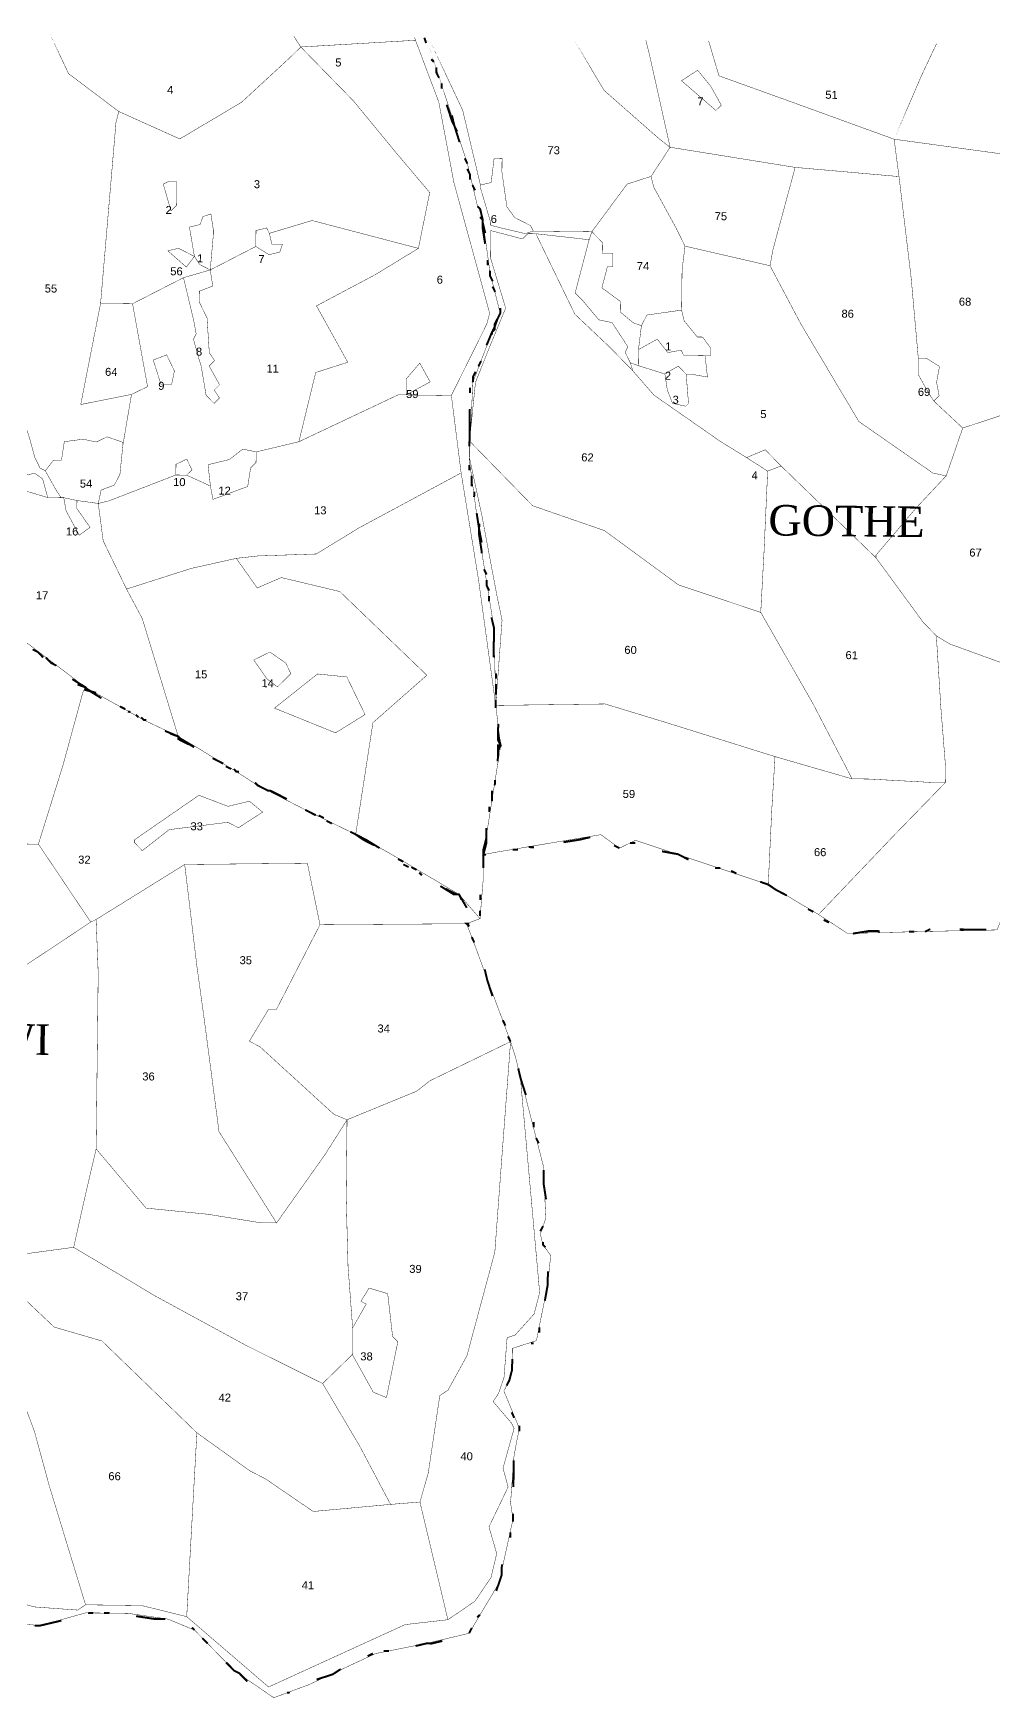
# Model space of a CAD drawing. Header units: metres. Extents: x 301380 to 306099, y 1982558 to 1991216.
# Drawn here: x 302834 to 304280, y 1988684 to 1991182 of the extents above; entities that cross this region are included whole.
import ezdxf

# ---------------------------------------------------------------- set-up
doc = ezdxf.new("R2010")
doc.units = ezdxf.units.M
for name, color, linetype in [('SURVEY NO.', 7, 'Continuous'), ('SURVEY PLOT BOUNDARY', 35, 'Continuous'), ('VILLAGE BOUNDARY', 212, 'Continuous'), ('VILLAGE NAME', 3, 'Continuous')]:
    doc.layers.add(name, color=color, linetype=linetype)
doc.styles.add('PDF Arial', font='arial.ttf')

# ---------------------------------------------------------------- blocks, each defined once
blk = doc.blocks.new('THTU')
at = {"layer": 'SURVEY PLOT BOUNDARY', "lineweight": 18, "const_width": 0.602}
for points in [[(304290, 1991000.8), (304129.8, 1991022.7), (303970, 1991080.7), (303866.2, 1991118), (303850.7, 1991170.4), (303866.2, 1991118), (303970, 1991080.7), (304129.8, 1991022.7), (304137.2, 1990966.5), (303980.9, 1990980.3), (303792.7, 1991010.6), (303762.2, 1991147.3), (303756.2, 1991171.5), (303762.2, 1991147.3), (303792.7, 1991010.6), (303764.1, 1990966.8), (303727.9, 1990955.1), (303674.9, 1990883.5), (303670.8, 1990871.5), (303590.7, 1990880.5), (303578.6, 1990880.6), (303570.5, 1990872.7), (303522.5, 1990885.3), (303522.1, 1990845.2), (303545.2, 1990768.7), (303520.5, 1990708.8), (303499.8, 1990656.9), (303490.8, 1990568.7), (303490.5, 1990544.6), (303509.5, 1990456.1), (303532.2, 1990335.5), (303539.8, 1990299.3), (303530.3, 1990171), (303504.4, 1990359.9), (303478.2, 1990520.7), (303463.5, 1990637.2), (303516.9, 1990744.9), (303521.1, 1990760.9), (303467.2, 1990958.1), (303444.5, 1991078.8), (303409.5, 1991171.5), (303408.1, 1991175.5), (303409.5, 1991171.5), (303236.9, 1991161.4), (303226.4, 1991177.6), (303236.9, 1991161.4), (303220.7, 1991145.5), (303147.7, 1991078.2), (303054.8, 1991023.1), (302963, 1991064.3), (302958.8, 1991048.3), (302935.6, 1990775.7), (302905.7, 1990623.6), (302982.1, 1990638.8), (302969.2, 1990562.7), (302969.3, 1990566.7), (302945.3, 1990575), (302929.2, 1990567.2), (302909.2, 1990571.4), (302881, 1990567.7), (302876.7, 1990539.7), (302864.7, 1990539.8), (302852.4, 1990523.9), (302844.5, 1990528), (302836.6, 1990544.1), (302828.9, 1990572.3)], [(302816.3, 1990516.3), (302836.4, 1990520.1), (302848.3, 1990511.9), (302856, 1990483.7), (302700.1, 1990529.7)], [(302756.8, 1988835.9), (302836.7, 1988814.9), (302900.9, 1988810.2), (302913, 1988818.1), (302997.2, 1988817.1), (303065.2, 1988800.3), (303188.4, 1988694.5), (303394, 1988788.4), (303458.3, 1988795.7), (303498.7, 1988823.3), (303523.2, 1988859.2), (303531.7, 1988895.2), (303520.1, 1988935.4), (303548.9, 1988995.3), (303541.2, 1989023.5), (303557.9, 1989083.4), (303554, 1989091.5), (303526.3, 1989123.9), (303534.4, 1989135.9), (303542.7, 1989159.9), (303547.4, 1989220), (303559.5, 1989223.9), (303588, 1989255.6), (303596.4, 1989287.6), (303567.9, 1989604.9), (303564.1, 1989625), (303602.5, 1989476.1), (303602.4, 1989464.1), (303605.7, 1989399.9), (303597.4, 1989375.9), (303601.2, 1989359.8), (303613, 1989343.6), (303608.5, 1989299.5), (303591.5, 1989215.5), (303555.3, 1989203.8), (303554.9, 1989171.7), (303550.7, 1989155.7), (303542.5, 1989139.8), (303554.2, 1989111.6), (303565.9, 1989083.4), (303561.7, 1989063.3), (303557.4, 1989039.3), (303552.6, 1988971.2), (303556.3, 1988947.1), (303535.2, 1988851), (303490.2, 1988775.3), (303425.8, 1988760), (303349.4, 1988744.8), (303248.6, 1988697.8), (303196.2, 1988678.4), (303136.5, 1988719.2), (303077, 1988780.1), (303037.1, 1988796.6), (302977, 1988805.3), (302912.9, 1988806), (302844.4, 1988786.8), (302796.4, 1988791.3)]]:
    blk.add_lwpolyline(points, dxfattribs=at)
for points in [[(302858.9, 1991181.8), (302887.4, 1991121.3), (302963, 1991064.3), (302887.4, 1991121.3)], [(303463.5, 1990637.2), (303395.3, 1990638), (303431.6, 1990657.6), (303415.9, 1990685.9), (303395.6, 1990662.1), (303395.3, 1990638), (303383.3, 1990638.1), (303234, 1990567.6), (303259.3, 1990671.7), (303307.6, 1990687.2), (303260.5, 1990772), (303349.3, 1990819.1), (303413.9, 1990858.5), (303430.9, 1990942.5), (303379.5, 1991003.3), (303316.2, 1991080.2), (303252.7, 1991145.2), (303236.9, 1991161.4), (303409.5, 1991171.5), (303444.5, 1991078.8), (303467.2, 1990958.1), (303521.1, 1990760.9), (303516.9, 1990744.9)], [(303425.7, 1991175.3), (303487.6, 1990986), (303502.9, 1990921.6), (303506.8, 1990917.6), (303510.7, 1990901.5), (303521.8, 1990821.1), (303537.1, 1990760.7), (303528.9, 1990740.8), (303524.8, 1990732.8), (303495.8, 1990656.9), (303490.5, 1990540.6), (303508.9, 1990404), (303527.7, 1990287.4), (303530.3, 1990171), (303527.7, 1990287.4), (303508.9, 1990404), (303490.5, 1990540.6), (303495.8, 1990656.9), (303524.8, 1990732.8), (303528.9, 1990740.8), (303537.1, 1990760.7), (303521.8, 1990821.1), (303510.7, 1990901.5), (303506.8, 1990917.6), (303502.9, 1990921.6), (303487.6, 1990986)], [(303429.2, 1991175.2), (303480.5, 1991066.3), (303507.3, 1990953.7), (303507.2, 1990949.7), (303522.7, 1990897.3), (303522.6, 1990893.3), (303538.6, 1990889.1), (303574.6, 1990880.7), (303586.7, 1990884.5), (303674.9, 1990883.5), (303586.7, 1990884.5), (303582.8, 1990892.6), (303558.8, 1990904.9), (303547, 1990921.1), (303539.6, 1990973.4), (303539.8, 1990993.4), (303527.8, 1990993.6), (303523.4, 1990957.5), (303507.3, 1990953.7), (303480.5, 1991066.3)], [(303647.8, 1991172.7), (303693.4, 1991096), (303776.8, 1991022.8), (303792.7, 1991010.6), (303776.8, 1991022.8), (303693.4, 1991096)], [(303413.9, 1990858.5), (303253.9, 1990900.4), (303189.5, 1990881.1), (303185.6, 1990889.2), (303169.5, 1990885.3), (303169.2, 1990861.3), (303100.6, 1990826), (303105.2, 1990878.1), (303105.3, 1990886.1), (303101.6, 1990910.2), (303089.5, 1990906.3), (303085.4, 1990894.3), (303069.3, 1990890.5), (303076.8, 1990846.3), (303052.9, 1990858.6), (303036.8, 1990854.8), (303064.6, 1990830.4), (303076.8, 1990846.3), (303084.7, 1990834.2), (303100.6, 1990826), (303060.4, 1990814.4), (302983.7, 1990775.2), (302935.6, 1990775.7), (302958.8, 1991048.3), (302963, 1991064.3), (303054.8, 1991023.1), (303147.7, 1991078.2), (303220.7, 1991145.5), (303236.9, 1991161.4), (303252.7, 1991145.2), (303316.2, 1991080.2), (303379.5, 1991003.3), (303430.9, 1990942.5)], [(304129.8, 1991022.7), (304171.1, 1991118.5), (304193.7, 1991166.4), (304171.1, 1991118.5)], [(303869.7, 1991073.9), (303861.6, 1991065.9), (303809.9, 1991110.7), (303834.2, 1991126.4), (303854, 1991102.1)], [(303869.7, 1991073.9), (303854, 1991102.1), (303834.2, 1991126.4), (303809.9, 1991110.7), (303861.6, 1991065.9)], [(304351.2, 1990735.3), (304374.1, 1990634.7), (304233.1, 1990588.2), (304189.5, 1990628.8), (304197.6, 1990636.8), (304193.8, 1990656.9), (304198.1, 1990680.9), (304178.2, 1990693.2), (304166.2, 1990693.3), (304155.5, 1990813.8), (304137.2, 1990966.5), (304129.8, 1991022.7), (304290, 1991000.8), (304313, 1990900.2)], [(303980.9, 1990980.3), (303947.4, 1990856.3), (303943.1, 1990832.3), (303815.1, 1990861.9), (303803.3, 1990886.1), (303768, 1990950.7), (303764.1, 1990966.8), (303792.7, 1991010.6)], [(303586.7, 1990884.5), (303574.6, 1990880.7), (303538.6, 1990889.1), (303522.6, 1990893.3), (303522.7, 1990897.3), (303507.2, 1990949.7), (303507.3, 1990953.7), (303523.4, 1990957.5), (303527.8, 1990993.6), (303539.8, 1990993.4), (303539.6, 1990973.4), (303547, 1990921.1), (303558.8, 1990904.9), (303582.8, 1990892.6)], [(304137.2, 1990966.5), (304155.5, 1990813.8), (304166.2, 1990693.3), (304165.9, 1990669.2), (304181.6, 1990641), (304189.5, 1990628.8), (304233.1, 1990588.2), (304208.2, 1990516.3), (304188.2, 1990520.5), (304076.8, 1990598), (303990.2, 1990743.5), (303943.1, 1990832.3), (303947.4, 1990856.3), (303980.9, 1990980.3)], [(303041.5, 1990914.9), (303029.9, 1990955.2), (303038, 1990959.1), (303050, 1990958.9), (303049.6, 1990922.8)], [(303041.5, 1990914.9), (303049.6, 1990922.8), (303050, 1990958.9), (303038, 1990959.1), (303029.9, 1990955.2)], [(303757.7, 1990758.2), (303749.5, 1990742.2), (303737.5, 1990746.4), (303717.7, 1990762.7), (303717.9, 1990778.7), (303690, 1990799.1), (303698.4, 1990831.1), (303706.4, 1990831), (303706.7, 1990851.1), (303690.6, 1990851.3), (303690.8, 1990867.3), (303674.9, 1990883.5), (303727.9, 1990955.1), (303764.1, 1990966.8), (303768, 1990950.7), (303803.3, 1990886.1), (303815.1, 1990861.9), (303810.7, 1990825.8), (303810, 1990765.6)], [(303413.9, 1990858.5), (303349.3, 1990819.1), (303260.5, 1990772), (303307.6, 1990687.2), (303259.3, 1990671.7), (303234, 1990567.6), (303169.7, 1990552.3), (303149.7, 1990556.6), (303129.4, 1990540.8), (303097.3, 1990533.1), (303100.9, 1990501), (303065, 1990517.4), (303073.1, 1990525.4), (303065.3, 1990541.5), (303049.1, 1990533.7), (303048.9, 1990517.6), (302948.2, 1990478.7), (302932.1, 1990474.8), (302936.4, 1990494.9), (302956.5, 1990502.6), (302964.7, 1990518.6), (302969.2, 1990562.7), (302982.1, 1990638.8), (303006.3, 1990650.5), (302983.7, 1990775.2), (303060.4, 1990814.4), (303075.7, 1990750), (303079.5, 1990729.9), (303075.4, 1990721.9), (303083.1, 1990693.8), (303086.9, 1990681.7), (303094.4, 1990637.5), (303106.3, 1990625.3), (303114.5, 1990633.2), (303106.6, 1990645.3), (303114.7, 1990653.3), (303099, 1990681.5), (303107.1, 1990689.5), (303099.2, 1990701.6), (303095.8, 1990753.8), (303084, 1990778), (303084.2, 1990794.1), (303104.4, 1990801.8), (303100.6, 1990826), (303169.2, 1990861.3), (303189.2, 1990849), (303205.2, 1990852.8), (303209.4, 1990864.8), (303193.3, 1990865), (303189.5, 1990881.1), (303253.9, 1990900.4)], [(303100.6, 1990826), (303084.7, 1990834.2), (303076.8, 1990846.3), (303069.3, 1990890.5), (303085.4, 1990894.3), (303089.5, 1990906.3), (303101.6, 1990910.2), (303105.3, 1990886.1), (303105.2, 1990878.1)], [(303189.5, 1990881.1), (303193.3, 1990865), (303209.4, 1990864.8), (303205.2, 1990852.8), (303189.2, 1990849), (303169.2, 1990861.3), (303169.5, 1990885.3), (303185.6, 1990889.2)], [(303522.5, 1990885.3), (303570.5, 1990872.7), (303578.6, 1990880.6), (303590.7, 1990880.5), (303602.4, 1990856.3), (303649.4, 1990759.4), (303701, 1990710.7), (303736.7, 1990674.2), (303768.4, 1990637.7), (303867.9, 1990568.4), (303907.7, 1990543.8), (303939.5, 1990523.4), (303934.1, 1990403.1), (303929.1, 1990310.9), (303805.2, 1990352.4), (303693.8, 1990434), (303585.9, 1990471.3), (303490.8, 1990568.7), (303499.8, 1990656.9), (303520.5, 1990708.8), (303545.2, 1990768.7), (303522.1, 1990845.2)], [(303732.8, 1990686.3), (303736.7, 1990674.2), (303701, 1990710.7), (303649.4, 1990759.4), (303602.4, 1990856.3), (303590.7, 1990880.5), (303670.8, 1990871.5), (303649.8, 1990791.5), (303661.7, 1990779.4), (303685.4, 1990751), (303705.4, 1990746.8), (303729.1, 1990710.4), (303725, 1990702.4)], [(303745.1, 1990706.2), (303744.8, 1990682.1), (303732.8, 1990686.3), (303725, 1990702.4), (303729.1, 1990710.4), (303705.4, 1990746.8), (303685.4, 1990751), (303661.7, 1990779.4), (303649.8, 1990791.5), (303670.8, 1990871.5), (303674.9, 1990883.5), (303690.8, 1990867.3), (303690.6, 1990851.3), (303706.7, 1990851.1), (303706.4, 1990831), (303698.4, 1990831.1), (303690, 1990799.1), (303717.9, 1990778.7), (303717.7, 1990762.7), (303737.5, 1990746.4), (303749.5, 1990742.2)], [(303076.8, 1990846.3), (303064.6, 1990830.4), (303036.8, 1990854.8), (303052.9, 1990858.6)], [(303990.2, 1990743.5), (304076.8, 1990598), (304188.2, 1990520.5), (304208.2, 1990516.3), (304163.6, 1990468.7), (304102.6, 1990397.1), (304102.5, 1990393.1), (303959.7, 1990531.2), (303935.9, 1990555.5), (303907.7, 1990543.8), (303867.9, 1990568.4), (303768.4, 1990637.7), (303736.7, 1990674.2), (303732.8, 1990686.3), (303744.8, 1990682.1), (303784.8, 1990669.6), (303788.5, 1990645.5), (303796.3, 1990625.4), (303816.3, 1990621.1), (303820.4, 1990625.1), (303816.9, 1990669.2), (303824.9, 1990669.2), (303848.9, 1990664.9), (303845.3, 1990697), (303853.3, 1990696.9), (303853.4, 1990708.9), (303841.6, 1990725.1), (303833.6, 1990725.2), (303813.8, 1990749.5), (303810, 1990765.6), (303810.7, 1990825.8), (303815.1, 1990861.9), (303943.1, 1990832.3)], [(303060.4, 1990814.4), (303100.6, 1990826), (303104.4, 1990801.8), (303084.2, 1990794.1), (303084, 1990778), (303095.8, 1990753.8), (303099.2, 1990701.6), (303107.1, 1990689.5), (303099, 1990681.5), (303114.7, 1990653.3), (303106.6, 1990645.3), (303114.5, 1990633.2), (303106.3, 1990625.3), (303094.4, 1990637.5), (303086.9, 1990681.7), (303083.1, 1990693.8), (303075.4, 1990721.9), (303079.5, 1990729.9), (303075.7, 1990750)], [(302982.1, 1990638.8), (302905.7, 1990623.6), (302935.6, 1990775.7), (302983.7, 1990775.2), (303006.3, 1990650.5)], [(303841.6, 1990725.1), (303853.4, 1990708.9), (303853.3, 1990696.9), (303813.2, 1990697.4), (303809.3, 1990705.4), (303789.2, 1990701.7), (303773.4, 1990721.9), (303745.1, 1990706.2), (303749.5, 1990742.2), (303757.7, 1990758.2), (303810, 1990765.6), (303813.8, 1990749.5), (303833.6, 1990725.2)], [(303845.3, 1990697), (303848.9, 1990664.9), (303824.9, 1990669.2), (303816.9, 1990669.2), (303805, 1990681.4), (303784.8, 1990669.6), (303744.8, 1990682.1), (303745.1, 1990706.2), (303773.4, 1990721.9), (303789.2, 1990701.7), (303809.3, 1990705.4), (303813.2, 1990697.4)], [(303014.8, 1990690.5), (303035, 1990698.3), (303046.7, 1990674.1), (303042.5, 1990654.1), (303026.4, 1990654.3)], [(303014.8, 1990690.5), (303026.4, 1990654.3), (303042.5, 1990654.1), (303046.7, 1990674.1), (303035, 1990698.3)], [(303395.3, 1990638), (303395.6, 1990662.1), (303415.9, 1990685.9), (303431.6, 1990657.6)], [(303816.9, 1990669.2), (303820.4, 1990625.1), (303816.3, 1990621.1), (303796.3, 1990625.4), (303788.5, 1990645.5), (303784.8, 1990669.6), (303805, 1990681.4)], [(304189.5, 1990628.8), (304181.6, 1990641), (304165.9, 1990669.2), (304166.2, 1990693.3), (304178.2, 1990693.2), (304198.1, 1990680.9), (304193.8, 1990656.9), (304197.6, 1990636.8)], [(303395.3, 1990638), (303463.5, 1990637.2), (303478.2, 1990520.7), (303324.8, 1990438.2), (303260.2, 1990398.8), (303171.9, 1990395.8), (303139.8, 1990392.2), (303071.4, 1990376.9), (302974.7, 1990346), (302939.5, 1990418.6), (302932.1, 1990474.8), (302948.2, 1990478.7), (303048.9, 1990517.6), (303065, 1990517.4), (303100.9, 1990501), (303104.7, 1990480.9), (303157, 1990500.3), (303161.4, 1990528.4), (303169.5, 1990536.3), (303169.7, 1990552.3), (303234, 1990567.6), (303383.3, 1990638.1)], [(304389.2, 1990205.3), (304373.1, 1990205.5), (304213.3, 1990263.5), (304193.4, 1990275.7), (304173.6, 1990296), (304102.5, 1990393.1), (304102.6, 1990397.1), (304163.6, 1990468.7), (304208.2, 1990516.3), (304233.1, 1990588.2), (304374.1, 1990634.7), (304376.5, 1990494.3), (304383.3, 1990393.9)], [(302852.4, 1990523.9), (302868.2, 1990495.6), (302876.1, 1990483.5), (302856, 1990483.7), (302848.3, 1990511.9), (302836.4, 1990520.1), (302816.3, 1990516.3), (302796.5, 1990544.6), (302809, 1990584.6), (302825.1, 1990584.4), (302828.9, 1990572.3), (302836.6, 1990544.1), (302844.5, 1990528)], [(302969.2, 1990562.7), (302964.7, 1990518.6), (302956.5, 1990502.6), (302936.4, 1990494.9), (302932.1, 1990474.8), (302900.1, 1990479.2), (302880.1, 1990483.5), (302876.1, 1990483.5), (302868.2, 1990495.6), (302852.4, 1990523.9), (302864.7, 1990539.8), (302876.7, 1990539.7), (302881, 1990567.7), (302909.2, 1990571.4), (302929.2, 1990567.2), (302945.3, 1990575), (302969.3, 1990566.7)], [(303169.7, 1990552.3), (303169.5, 1990536.3), (303161.4, 1990528.4), (303157, 1990500.3), (303104.7, 1990480.9), (303100.9, 1990501), (303097.3, 1990533.1), (303129.4, 1990540.8), (303149.7, 1990556.6)], [(303929.1, 1990310.9), (304007.7, 1990173.6), (304066.6, 1990060.5), (303950.6, 1990094), (303790.8, 1990144), (303694.8, 1990173.2), (303530.3, 1990171), (303539.8, 1990299.3), (303532.2, 1990335.5), (303509.5, 1990456.1), (303490.5, 1990544.6), (303490.8, 1990568.7), (303585.9, 1990471.3), (303693.8, 1990434), (303805.2, 1990352.4)], [(303959.7, 1990531.2), (303939.5, 1990523.4), (303907.7, 1990543.8), (303935.9, 1990555.5)], [(302883.8, 1990463.4), (302903.5, 1990427), (302919.7, 1990438.9), (302899.9, 1990467.2), (302900.1, 1990479.2), (302932.1, 1990474.8), (302939.5, 1990418.6), (302974.7, 1990346), (302998.3, 1990301.6), (303052.4, 1990124.4), (303000.6, 1990149.1), (302912.9, 1990198.2), (302821.4, 1990267.5), (302805.5, 1990275.7), (302785.6, 1990292), (302777.7, 1990300.1), (302765.7, 1990308.3), (302754, 1990332.5), (302675.4, 1990473.8), (302700.1, 1990529.7), (302856, 1990483.7), (302880.1, 1990483.5)], [(303065, 1990517.4), (303048.9, 1990517.6), (303049.1, 1990533.7), (303065.3, 1990541.5), (303073.1, 1990525.4)], [(303478.2, 1990520.7), (303504.4, 1990359.9), (303530.3, 1990171), (303537.7, 1990110.8), (303511.7, 1989946.6), (303511.2, 1989906.5), (303506.6, 1989850.3), (303474.9, 1989886.8), (303371.3, 1989948.2), (303319.5, 1989976.9), (303345.5, 1990145.1), (303426.6, 1990216.4), (303295.6, 1990342.3), (303207.6, 1990363.3), (303171.3, 1990347.7), (303139.8, 1990392.2), (303171.9, 1990395.8), (303260.2, 1990398.8), (303324.8, 1990438.2)], [(304102.5, 1990393.1), (304173.6, 1990296), (304193.4, 1990275.7), (304200.2, 1990167.3), (304207.2, 1990079), (304206.9, 1990054.9), (304186.9, 1990055.1), (304090.7, 1990060.3), (304066.6, 1990060.5), (304007.7, 1990173.6), (303929.1, 1990310.9), (303934.1, 1990403.1), (303939.5, 1990523.4), (303959.7, 1990531.2)], [(302900.1, 1990479.2), (302899.9, 1990467.2), (302919.7, 1990438.9), (302903.5, 1990427), (302883.8, 1990463.4), (302880.1, 1990483.5)], [(303345.5, 1990145.1), (303319.5, 1989976.9), (303243.7, 1990013.9), (303187.9, 1990042.6), (303171.9, 1990050.8), (303140.1, 1990071.2), (303080.3, 1990108), (303052.4, 1990124.4), (302998.3, 1990301.6), (302974.7, 1990346), (303071.4, 1990376.9), (303139.8, 1990392.2), (303171.3, 1990347.7), (303207.6, 1990363.3), (303295.6, 1990342.3), (303426.6, 1990216.4)], [(302785.6, 1990292), (302805.5, 1990275.7), (302821.4, 1990267.5), (302912.9, 1990198.2), (302908.8, 1990190.3), (302879.4, 1990082.3), (302842, 1989962.3), (302717.6, 1989963.8), (302678.2, 1990020.4), (302626.8, 1990089.2), (302446, 1990067.2), (302556.8, 1990282.6), (302678, 1990353.4), (302682, 1990357.4), (302682.1, 1990361.4), (302710, 1990349), (302722, 1990344.9), (302722, 1990340.9), (302734, 1990336.7), (302749.9, 1990324.5), (302753.8, 1990316.4), (302761.8, 1990312.3), (302765.7, 1990308.3), (302777.7, 1990300.1)], [(304213.3, 1990263.5), (304373.1, 1990205.5), (304389.2, 1990205.3), (304423.9, 1990088.5), (304563, 1989970.6), (304558.9, 1989962.6), (304550.5, 1989934.6), (304546.4, 1989926.6), (304542.3, 1989914.6), (304538.2, 1989910.7), (304538.1, 1989902.6), (304365.9, 1989924.7), (304301.1, 1989873.3), (304284.6, 1989833.3), (304164.2, 1989830.7), (304059.9, 1989827.9), (304016.1, 1989856.5), (304129.8, 1989975.6), (304206.9, 1990054.9), (304207.2, 1990079), (304200.2, 1990167.3), (304193.4, 1990275.7)], [(303201.7, 1990198.9), (303185.8, 1990211.1), (303166.1, 1990239.4), (303190.3, 1990251.2), (303214.2, 1990234.9), (303222, 1990218.7)], [(303201.7, 1990198.9), (303222, 1990218.7), (303214.2, 1990234.9), (303190.3, 1990251.2), (303166.1, 1990239.4), (303185.8, 1990211.1)], [(303187.9, 1990042.6), (303243.7, 1990013.9), (303319.5, 1989976.9), (303371.3, 1989948.2), (303474.9, 1989886.8), (303506.6, 1989850.3), (303486.4, 1989842.6), (303265.8, 1989841.1), (303246.8, 1989933.6), (303062.2, 1989931.7), (302928.9, 1989849), (302920.8, 1989845.1), (302842, 1989962.3), (302879.4, 1990082.3), (302908.8, 1990190.3), (302912.9, 1990198.2), (303000.6, 1990149.1), (303052.4, 1990124.4), (303080.3, 1990108), (303140.1, 1990071.2), (303171.9, 1990050.8)], [(303333.6, 1990157.3), (303289.2, 1990129.7), (303197.3, 1990166.9), (303262.1, 1990218.3), (303306.2, 1990213.8)], [(303333.6, 1990157.3), (303306.2, 1990213.8), (303262.1, 1990218.3), (303197.3, 1990166.9), (303289.2, 1990129.7)], [(303945.7, 1990013.8), (303940.4, 1989901.5), (303740.6, 1989968), (303716.4, 1989956.3), (303688.5, 1989976.6), (303531.8, 1989950.4), (303511.7, 1989946.6), (303537.7, 1990110.8), (303530.3, 1990171), (303694.8, 1990173.2), (303790.8, 1990144), (303950.6, 1990094)], [(302795.5, 1989758.3), (302658.1, 1989671.6), (302614.4, 1989708.2), (302564.2, 1989881.3), (302626.8, 1990089.2), (302678.2, 1990020.4), (302717.6, 1989963.8), (302842, 1989962.3), (302920.8, 1989845.1), (302807.6, 1989770.1)], [(304066.6, 1990060.5), (304090.7, 1990060.3), (304186.9, 1990055.1), (304206.9, 1990054.9), (304129.8, 1989975.6), (304016.1, 1989856.5), (303940.4, 1989901.5), (303945.7, 1990013.8), (303950.6, 1990094)], [(302986.4, 1989964.7), (302998.3, 1989952.5), (303038.8, 1989984.1), (303127.1, 1989995.2), (303143.1, 1989986.9), (303167.4, 1990002.7), (303179.5, 1990010.6), (303159.6, 1990026.9), (303127.4, 1990019.2), (303083.5, 1990035.8), (302986.4, 1989968.7)], [(302998.3, 1989952.5), (302986.4, 1989964.7), (302986.4, 1989968.7), (303083.5, 1990035.8), (303127.4, 1990019.2), (303159.6, 1990026.9), (303179.5, 1990010.6), (303167.4, 1990002.7), (303143.1, 1989986.9), (303127.1, 1989995.2), (303038.8, 1989984.1)], [(302928.9, 1989849), (303062.2, 1989931.7), (303080.5, 1989779), (303091.6, 1989698.7), (303113.8, 1989529.9), (303200.4, 1989392.5), (303176.4, 1989392.8), (303096.3, 1989405.7), (303004.1, 1989414.8), (302928.9, 1989503.9), (302932, 1989768.7)], [(303062.2, 1989931.7), (303246.8, 1989933.6), (303265.8, 1989841.1), (303200.1, 1989713.5), (303188.1, 1989713.6), (303159.5, 1989665.8), (303175.4, 1989657.6), (303286.6, 1989556), (303306.5, 1989547.7), (303273.8, 1989496), (303200.4, 1989392.5), (303113.8, 1989529.9), (303091.6, 1989698.7), (303080.5, 1989779)], [(302928.9, 1989849), (302932, 1989768.7), (302928.9, 1989503.9), (302912.1, 1989431.9), (302895.1, 1989355.9), (302758.5, 1989337.4), (302734.6, 1989345.7), (302722.9, 1989377.9), (302679.2, 1989414.6), (302660.2, 1989503), (302620.4, 1989531.6), (302608.8, 1989567.8), (302658.1, 1989671.6), (302795.5, 1989758.3), (302807.6, 1989770.1), (302920.8, 1989845.1)], [(303265.8, 1989841.1), (303486.4, 1989842.6), (303494.2, 1989822.4), (303552.6, 1989665.3), (303431.5, 1989606.5), (303411.3, 1989590.7), (303306.5, 1989547.7), (303286.6, 1989556), (303175.4, 1989657.6), (303159.5, 1989665.8), (303188.1, 1989713.6), (303200.1, 1989713.5)], [(303552.6, 1989665.3), (303538.4, 1989476.9), (303528.9, 1989348.6), (303486.9, 1989192.6), (303458.3, 1989140.8), (303446.1, 1989132.9), (303428.8, 1989016.7), (303416.2, 1988972.7), (303372, 1988969.2), (303324.9, 1989058), (303269.8, 1989151), (303314.5, 1989194.6), (303345.9, 1989138), (303365.9, 1989129.8), (303382.9, 1989213.9), (303375, 1989222), (303367.7, 1989286.2), (303339.7, 1989294.6), (303327.4, 1989274.7), (303335.4, 1989270.6), (303314.9, 1989234.7), (303308, 1989327.1), (303305.2, 1989431.4), (303306.5, 1989547.7), (303411.3, 1989590.7), (303431.5, 1989606.5)], [(303552.6, 1989665.3), (303560.3, 1989641.1), (303564.1, 1989625), (303567.9, 1989604.9), (303596.4, 1989287.6), (303588, 1989255.6), (303559.5, 1989223.9), (303547.4, 1989220), (303542.7, 1989159.9), (303534.4, 1989135.9), (303526.3, 1989123.9), (303554, 1989091.5), (303557.9, 1989083.4), (303541.2, 1989023.5), (303548.9, 1988995.3), (303520.1, 1988935.4), (303531.7, 1988895.2), (303523.2, 1988859.2), (303498.7, 1988823.3), (303458.3, 1988795.7), (303416.2, 1988972.7), (303428.8, 1989016.7), (303446.1, 1989132.9), (303458.3, 1989140.8), (303486.9, 1989192.6), (303528.9, 1989348.6), (303538.4, 1989476.9)], [(303200.4, 1989392.5), (303273.8, 1989496), (303306.5, 1989547.7), (303305.2, 1989431.4), (303308, 1989327.1), (303314.9, 1989234.7), (303314.5, 1989194.6), (303269.8, 1989151), (303154.2, 1989208.5), (303018.6, 1989282.2), (302895.1, 1989355.9), (302912.1, 1989431.9), (302928.9, 1989503.9), (303004.1, 1989414.8), (303096.3, 1989405.7), (303176.4, 1989392.8)], [(302913, 1988818.1), (302900.9, 1988810.2), (302836.7, 1988814.9), (302756.8, 1988835.9), (302748.7, 1988836), (302740.8, 1988844.1), (302677.1, 1988885), (302653.6, 1988933.4), (302649.7, 1988945.5), (302629.7, 1988953.7), (302617.9, 1988965.9), (302630.8, 1989042), (302636.2, 1989166.3), (302657.8, 1989298.4), (302670.8, 1989386.6), (302679.2, 1989414.6), (302722.9, 1989377.9), (302734.6, 1989345.7), (302758.5, 1989337.4), (302800.8, 1989172.4), (302835.8, 1989079.7), (302858.9, 1988995.2)], [(302758.5, 1989337.4), (302895.1, 1989355.9), (303018.6, 1989282.2), (303154.2, 1989208.5), (303269.8, 1989151), (303324.9, 1989058), (303372, 1988969.2), (303255.6, 1988958.5), (303183.9, 1989007.5), (303160, 1989019.8), (303080.5, 1989076.9), (302937.6, 1989215), (302865.7, 1989235.9)], [(303080.5, 1989076.9), (303065.2, 1988800.3), (302997.2, 1988817.1), (302913, 1988818.1), (302858.9, 1988995.2), (302835.8, 1989079.7), (302800.8, 1989172.4), (302758.5, 1989337.4), (302865.7, 1989235.9), (302937.6, 1989215)], [(303314.5, 1989194.6), (303314.9, 1989234.7), (303335.4, 1989270.6), (303327.4, 1989274.7), (303339.7, 1989294.6), (303367.7, 1989286.2), (303375, 1989222), (303382.9, 1989213.9), (303365.9, 1989129.8), (303345.9, 1989138)], [(303372, 1988969.2), (303416.2, 1988972.7), (303458.3, 1988795.7), (303394, 1988788.4), (303188.4, 1988694.5), (303065.2, 1988800.3), (303080.5, 1989076.9), (303160, 1989019.8), (303183.9, 1989007.5), (303255.6, 1988958.5)]]:
    blk.add_lwpolyline(points, close=True, dxfattribs=at)
at = {"layer": 'VILLAGE BOUNDARY', "lineweight": 18, "const_width": 3.01}
for points in [[(303425.5, 1991167.3), (303422.9, 1991175.3)], [(303437.2, 1991139), (303433.2, 1991143.1)], [(303441.1, 1991131), (303441, 1991122.9), (303444.9, 1991114.9)], [(303448.9, 1991106.8), (303448.8, 1991098.8)], [(303472.1, 1991034.3), (303464.3, 1991050.5), (303456.5, 1991074.6)], [(303464.3, 1991058.5), (303468.2, 1991042.4), (303475.9, 1991018.2)], [(303487.6, 1990986), (303483.7, 1990994.1)], [(303487.5, 1990978), (303491.4, 1990969.9), (303491.3, 1990961.9)], [(303495.2, 1990953.8), (303499.1, 1990945.7)], [(303514.5, 1990881.4), (303510.6, 1990897.5), (303510.7, 1990901.5), (303506.8, 1990917.6), (303502.9, 1990921.6)], [(303506.7, 1990905.5), (303510.7, 1990901.5), (303510.5, 1990889.4), (303514.3, 1990865.3)], [(303517.9, 1990833.2), (303518, 1990841.2)], [(303521.8, 1990825.1), (303521.7, 1990817.1), (303525.7, 1990809)], [(303525.6, 1990801), (303529.5, 1990792.9)], [(303524.7, 1990728.8), (303524.8, 1990732.8), (303528.9, 1990740.8), (303528.9, 1990744.8), (303537.1, 1990760.7), (303537.2, 1990768.8)], [(303533, 1990752.8), (303528.9, 1990740.8), (303528.8, 1990736.8), (303524.8, 1990732.8), (303516.5, 1990712.8)], [(303500, 1990672.9), (303495.9, 1990664.9), (303495.8, 1990656.9)], [(303504.1, 1990680.9), (303508.2, 1990688.9)], [(303491.7, 1990648.9), (303491.6, 1990640.9)], [(303491.2, 1990600.8), (303490.7, 1990560.7)], [(303490.9, 1990576.7), (303491.3, 1990616.8)], [(303490.3, 1990524.6), (303490.4, 1990532.6)], [(303494.2, 1990516.5), (303494, 1990500.5)], [(303497.9, 1990492.4), (303497.8, 1990484.4)], [(303509.1, 1990416), (303505.3, 1990436.1), (303501.6, 1990460.2)], [(303505.4, 1990444.2), (303505.2, 1990428.1), (303508.9, 1990404), (303508.9, 1990400)], [(303516.5, 1990367.8), (303512.6, 1990375.9)], [(303516.5, 1990359.8), (303516.4, 1990351.7), (303520.3, 1990343.7)], [(303520.2, 1990335.7), (303520.1, 1990327.6)], [(303527.3, 1990259.3), (303527.7, 1990287.4), (303523.8, 1990303.5)], [(303527.7, 1990287.4), (303527.1, 1990243.3)], [(302849.2, 1990243.1), (302841.3, 1990251.2), (302833.3, 1990255.3)], [(302869.1, 1990230.8), (302861.1, 1990234.9), (302853.2, 1990243)], [(302928.8, 1990190), (302912.8, 1990194.2), (302912.9, 1990198.2), (302893, 1990210.5)], [(302900.9, 1990202.4), (302912.9, 1990198.2), (302916.8, 1990194.2), (302936.8, 1990181.9)], [(303530.7, 1990203.1), (303530.5, 1990187.1)], [(303530.8, 1990211.2), (303530.9, 1990219.2)], [(302972.7, 1990165.4), (302964.7, 1990169.5)], [(303530.4, 1990179.1), (303530.3, 1990167)], [(302976.6, 1990161.4), (302980.6, 1990161.3)], [(302992.6, 1990153.2), (302988.6, 1990157.2)], [(302996.6, 1990153.1), (303000.6, 1990149.1), (303004.6, 1990149)], [(303068.3, 1990112.2), (303052.4, 1990120.4), (303052.4, 1990124.4), (303032.5, 1990132.7)], [(303040.4, 1990128.5), (303052.4, 1990124.4), (303056.4, 1990120.3), (303076.3, 1990108.1)], [(303533.8, 1990126.9), (303537.7, 1990110.8), (303533.6, 1990110.8), (303533.4, 1990086.8)], [(303533.5, 1990102.8), (303537.7, 1990110.8), (303533.7, 1990118.8), (303534, 1990142.9)], [(303120.1, 1990083.5), (303104.2, 1990091.7)], [(303132.1, 1990075.3), (303124.1, 1990079.4)], [(303136.1, 1990075.3), (303140.1, 1990071.2), (303144.1, 1990071.2)], [(303207.8, 1990034.3), (303191.9, 1990042.5), (303187.9, 1990042.6), (303171.9, 1990050.8), (303168, 1990054.9)], [(303179.9, 1990046.7), (303187.9, 1990042.6), (303191.9, 1990042.5), (303215.8, 1990030.2)], [(303528.9, 1990050.7), (303529, 1990058.7)], [(303524.8, 1990042.7), (303524.6, 1990026.7)], [(303259.6, 1990005.7), (303243.7, 1990013.9)], [(303271.6, 1990001.5), (303263.7, 1990005.6)], [(303275.6, 1989997.4), (303283.6, 1989993.3)], [(303520.5, 1990018.7), (303520.5, 1990010.7)], [(303347.4, 1989960.5), (303331.4, 1989968.7), (303319.5, 1989976.9), (303311.5, 1989981)], [(303319.5, 1989976.9), (303335.4, 1989968.7), (303355.4, 1989956.4)], [(303515.7, 1989946.5), (303511.7, 1989946.6), (303515.9, 1989962.6), (303516.2, 1989986.6)], [(303516, 1989970.6), (303511.8, 1989954.6), (303511.5, 1989926.5)], [(303672.5, 1989972.8), (303656.4, 1989969), (303632.2, 1989965.2)], [(303563.9, 1989954), (303555.9, 1989954.1)], [(303588, 1989957.7), (303580, 1989957.8)], [(303716.4, 1989956.3), (303708.4, 1989960.4)], [(303740.5, 1989964), (303732.5, 1989964.1)], [(303820.5, 1989939), (303804.5, 1989947.2), (303780.5, 1989951.5)], [(303391.2, 1989935.9), (303383.2, 1989940)], [(303391.2, 1989931.9), (303399.2, 1989927.8)], [(303411.1, 1989923.7), (303403.2, 1989927.8)], [(303415.1, 1989919.6), (303419.1, 1989915.6)], [(303868.5, 1989926.4), (303860.5, 1989926.5)], [(303892.5, 1989918.1), (303884.5, 1989922.2)], [(303478.8, 1989878.8), (303474.9, 1989886.8), (303466.9, 1989886.9), (303447, 1989899.2)], [(303454.9, 1989895.1), (303470.9, 1989886.9), (303474.9, 1989886.8), (303486.7, 1989866.6)], [(303968.3, 1989885.1), (303952.3, 1989893.4), (303940.4, 1989901.5), (303928.4, 1989905.7)], [(303507, 1989886.5), (303506.9, 1989878.4)], [(303506.7, 1989862.4), (303506.6, 1989854.4)], [(304008.1, 1989860.6), (304000.1, 1989864.7)], [(304032, 1989844.3), (304024, 1989848.4)], [(303490.4, 1989842.5), (303486.4, 1989842.6), (303490.4, 1989838.5)], [(303494.2, 1989822.4), (303498.1, 1989814.3)], [(304108.1, 1989831.4), (304092, 1989831.6), (304067.9, 1989827.8)], [(304160.2, 1989830.8), (304152.2, 1989830.9)], [(304184.3, 1989834.5), (304176.3, 1989830.6)], [(304268.6, 1989833.5), (304228.4, 1989834)], [(303513.7, 1989774), (303517.5, 1989757.9), (303525.3, 1989733.8)], [(303540.9, 1989697.5), (303544.8, 1989689.4)], [(303548.7, 1989673.3), (303552.6, 1989665.3)], [(303564.1, 1989625), (303568, 1989608.9), (303575.7, 1989584.8)], [(303587.3, 1989544.5), (303587.2, 1989536.5)], [(303591, 1989520.4), (303594.9, 1989512.3)], [(303602.5, 1989472.1), (303602.3, 1989452), (303606, 1989427.9)], [(303601.5, 1989387.9), (303597.4, 1989379.9)], [(303601.2, 1989363.8), (303601.2, 1989359.8), (303605.2, 1989355.7)], [(303608.8, 1989319.6), (303608.5, 1989299.5), (303604.2, 1989275.5)], [(303595.7, 1989235.5), (303595.7, 1989227.4)], [(303587.4, 1989211.5), (303583.4, 1989211.5)], [(303555.1, 1989187.8), (303554.9, 1989171.7), (303550.7, 1989155.7), (303546.6, 1989147.8)], [(303554.2, 1989107.6), (303558.1, 1989099.5)], [(303566, 1989087.4), (303565.9, 1989079.3)], [(303557.3, 1989035.3), (303556.9, 1988995.2)], [(303556.4, 1988955.1), (303556.3, 1988943)], [(303552.1, 1988927), (303552, 1988919)], [(303539.5, 1988879), (303539.3, 1988863), (303535.2, 1988851), (303531, 1988839)], [(302924.9, 1988805.9), (302916.9, 1988806)], [(302949, 1988805.6), (302940.9, 1988805.7)], [(303033.1, 1988796.6), (303017, 1988796.8), (302989, 1988801.1)], [(303506.5, 1988803.2), (303502.5, 1988799.2)], [(302876.6, 1988794.4), (302860.5, 1988790.6), (302844.4, 1988786.8), (302836.4, 1988786.8)], [(303077, 1988780.1), (303073.1, 1988784.1)], [(303494.3, 1988783.3), (303490.2, 1988775.3)], [(303096.8, 1988759.8), (303088.9, 1988767.9)], [(303369.5, 1988748.6), (303361.5, 1988748.7)], [(303449.9, 1988763.7), (303433.8, 1988759.9), (303425.8, 1988760), (303409.7, 1988756.2)], [(303156.4, 1988702.9), (303144.5, 1988715.1), (303136.5, 1988719.2), (303124.6, 1988731.4)], [(303297, 1988721.4), (303284.9, 1988713.5), (303260.7, 1988705.7)], [(303345.4, 1988744.9), (303337.3, 1988740.9)], [(303220.4, 1988686.1), (303216.3, 1988686.2)]]:
    blk.add_lwpolyline(points, dxfattribs=at)
at = {"layer": 'SURVEY NO.', "attachment_point": 7, "rotation": 359.339, "style": 'PDF Arial'}
for s, insert, char_height in [('5', (303288.7, 1991132), 12), ('4', (303035.5, 1991090.8), 12), ('51', (304026.2, 1991083.4), 12.03), ('7', (303833.6, 1991073.6), 12), ('73', (303608.1, 1991000), 12.03), ('3', (303166.2, 1990948.9), 12), ('2', (303033.4, 1990910.3), 12), ('6', (303522.7, 1990896.6), 12), ('75', (303859.7, 1990900.8), 12.03), ('1', (303080.7, 1990837.5), 12), ('7', (303173, 1990836.5), 12), ('56', (303040.4, 1990817.9), 12.03), ('74', (303742.5, 1990825.9), 12.03), ('55', (302851.5, 1990792), 12.03), ('6', (303441.4, 1990805.3), 12), ('68', (304227.2, 1990772.2), 12.03), ('86', (304050.5, 1990754.1), 12.03), ('8', (303079.1, 1990697.1), 12), ('1', (303785.2, 1990705), 12), ('64', (302942.3, 1990666.6), 12.03), ('11', (303185.1, 1990671.8), 12.03), ('2', (303784.7, 1990660.9), 12), ('9', (303022.3, 1990645.6), 12), ('59', (303395.3, 1990633.3), 12.03), ('69', (304165.5, 1990636.5), 12.03), ('3', (303796.3, 1990624.7), 12), ('5', (303928.4, 1990603.1), 12), ('62', (303658.9, 1990538), 12.03), ('4', (303915.3, 1990511), 12), ('54', (302904.3, 1990498.5), 12.03), ('10', (303044.7, 1990500.9), 12.03), ('12', (303112.8, 1990488.1), 12.03), ('13', (303256.8, 1990458.4), 12.03), ('16', (302883.4, 1990426.6), 12.03), ('67', (304242.9, 1990394.8), 12.03), ('17', (302838.2, 1990330.8), 12.03), ('60', (303723.8, 1990248.4), 12.03), ('61', (304056.6, 1990240.5), 12.03), ('15', (303077.5, 1990211.7), 12.03), ('14', (303177.6, 1990198.5), 12.03), ('59', (303721.3, 1990031.7), 12.03), ('33', (303070.8, 1989983.1), 12.03), ('66', (304009.1, 1989944.2), 12.03), ('32', (302901.8, 1989932.9), 12.03), ('35', (303144.7, 1989781.6), 12.03), ('34', (303352.2, 1989678.9), 12.03), ('36', (302998.3, 1989606.8), 12.03), ('39', (303400.1, 1989317.3), 12.03), ('37', (303138.9, 1989276.2), 12.03), ('38', (303326.4, 1989185.7), 12.03), ('42', (303113.1, 1989124), 12.03), ('40', (303477.1, 1989035.5), 12.03), ('66', (302947.2, 1989005.5), 12.03), ('41', (303238.2, 1988841.7), 12.03)]:
    blk.add_mtext(s, dxfattribs=dict(at, insert=insert, char_height=char_height))
at = {"layer": 'VILLAGE NAME', "char_height": 45.948, "attachment_point": 7, "rotation": 359.339, "style": 'PDF Arial'}
for s, insert, width in [('{\\fTimes New Roman|b0|i0|c0|p18;GOTHE}', (303940.4, 1990426.1), 252.618), ('{\\fTimes New Roman|b0|i0|c0|p18;VERAL TARF VESHWI}', (302146.4, 1989652.4), 725.669)]:
    blk.add_mtext(s, dxfattribs=dict(at, insert=insert, width=width))

msp = doc.modelspace()

# ---------------------------------------------------------------- block references
msp.add_blockref('THTU', (0, 0))

doc.saveas('drawing.dxf')
